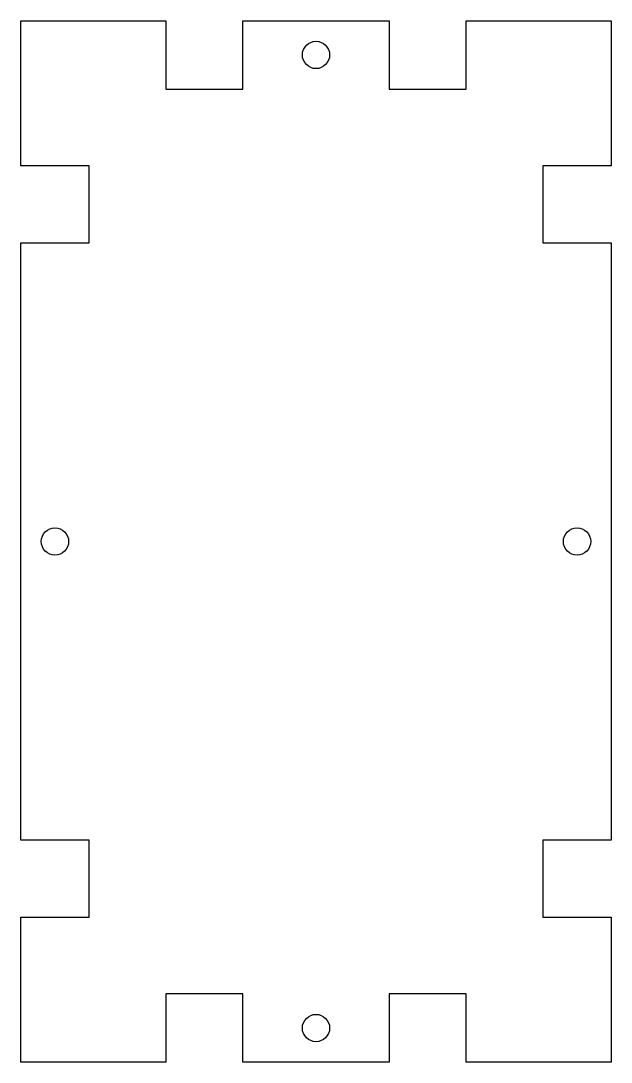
# Model space of a CAD drawing. Header units: millimetres. Extents: x -17.3 to 17.3, y -30.5 to 30.5.
import ezdxf

# ---------------------------------------------------------------- set-up
doc = ezdxf.new("R2010")
doc.units = ezdxf.units.MM
doc.layers.get('0').update_dxf_attribs({"linetype": 'CONTINUOUS'})

msp = doc.modelspace()

# ---------------------------------------------------------------- linework, layer by layer
msp.add_lwpolyline([(-17.285, 17.5), (-13.285, 17.5), (-13.285, 22), (-17.285, 22), (-17.285, 30.5), (-8.785, 30.5), (-8.785, 26.5), (-4.285, 26.5), (-4.285, 30.5), (4.285, 30.5), (4.285, 26.5), (8.785, 26.5), (8.785, 30.5), (17.285, 30.5), (17.285, 22), (13.285, 22), (13.285, 17.5), (17.285, 17.5), (17.285, -17.5), (13.285, -17.5), (13.285, -22), (17.285, -22), (17.285, -30.5), (8.785, -30.5), (8.785, -26.5), (4.285, -26.5), (4.285, -30.5), (-4.285, -30.5), (-4.285, -26.5), (-8.785, -26.5), (-8.785, -30.5), (-17.285, -30.5), (-17.285, -22), (-13.285, -22), (-13.285, -17.5), (-17.285, -17.5)], close=True)
for centre in [(0, 28.5), (-15.285, 0), (15.285, 0), (0, -28.5)]:
    msp.add_circle(centre, 0.8)

doc.saveas('drawing.dxf')
